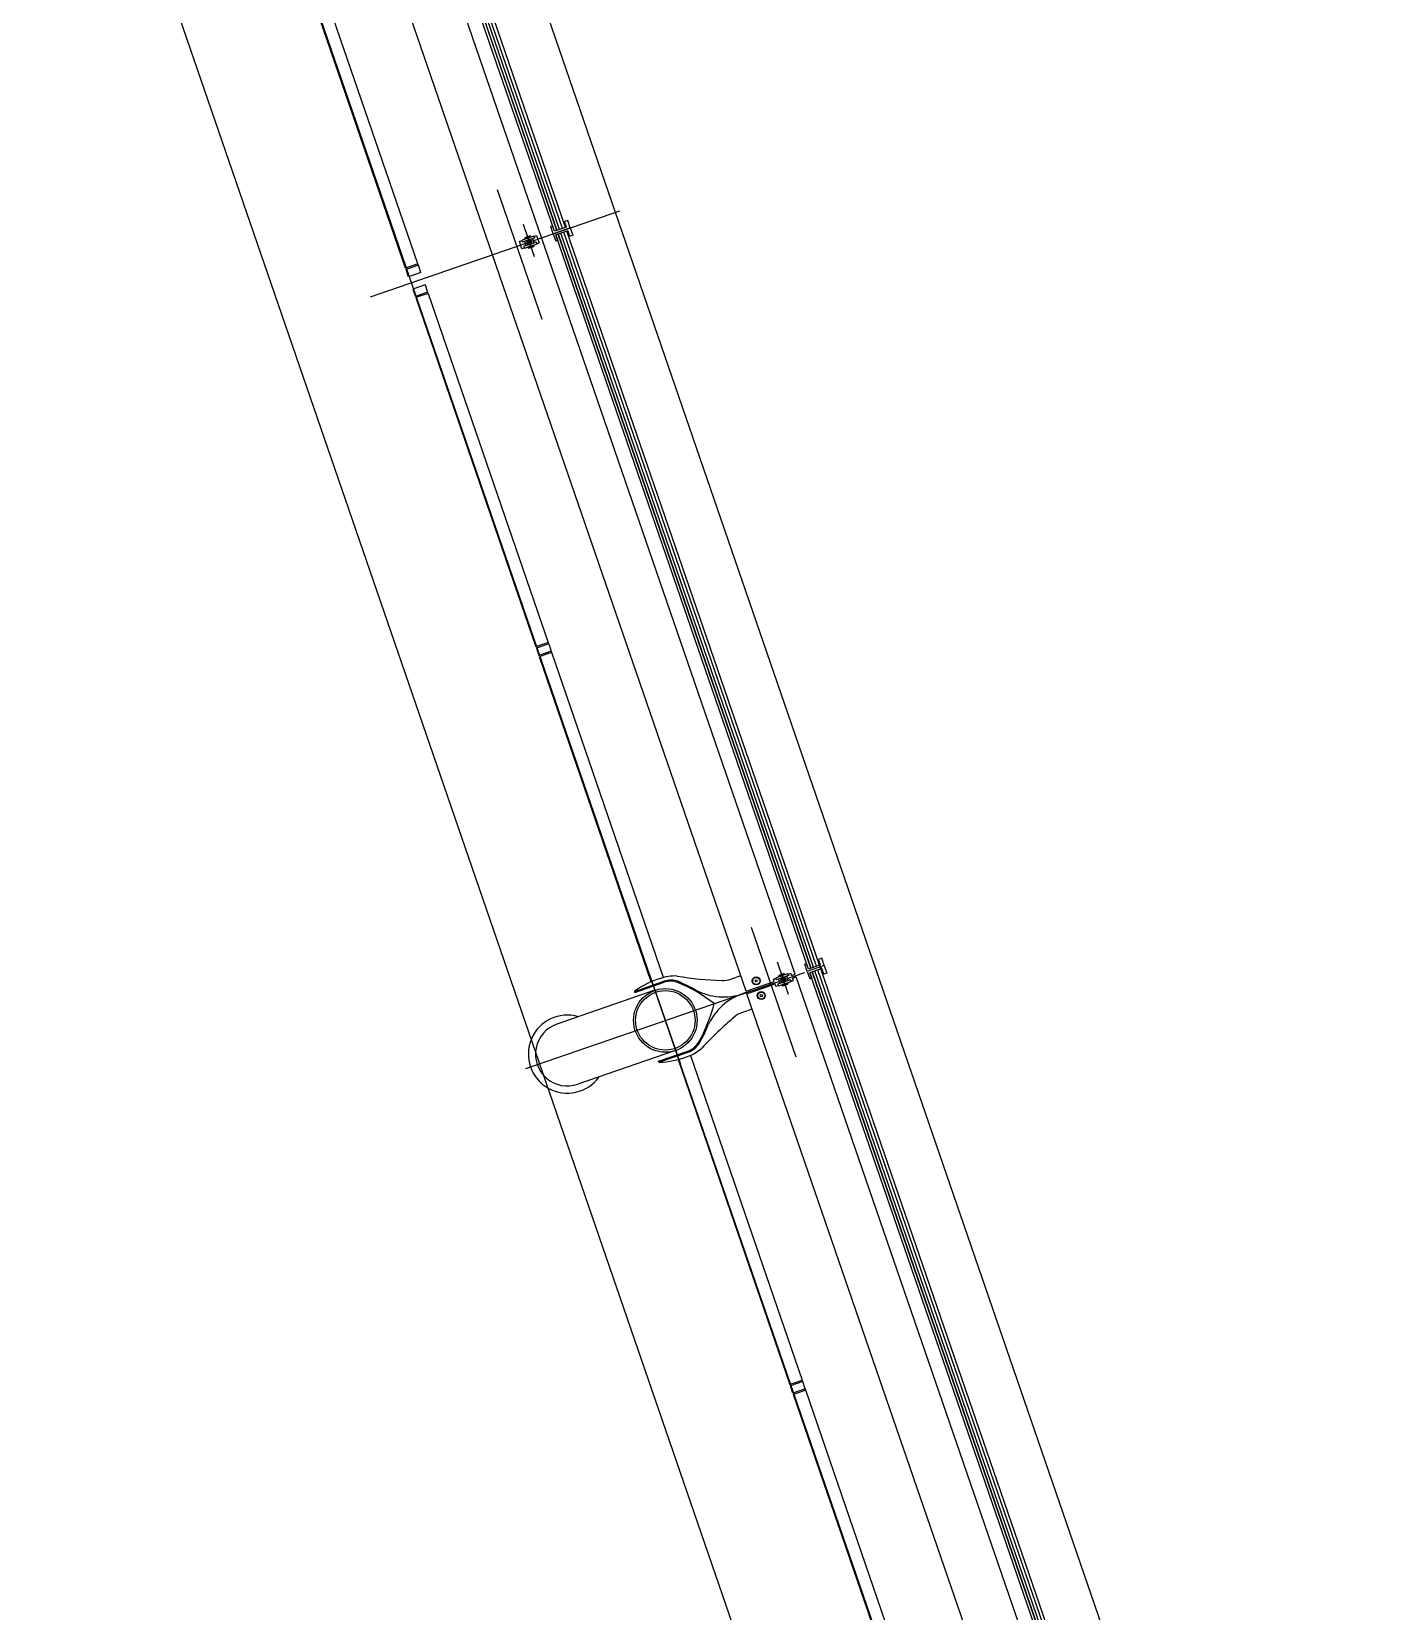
# Model space of a CAD drawing. Extents: x 809434 to 809707, y 818708 to 819364.
# Drawn here: x 809514.3 to 809519.48, y 819250.82 to 819256.89 of the extents above; entities that cross this region are included whole.
import ezdxf

# ---------------------------------------------------------------- set-up
doc = ezdxf.new("R2010")
doc.units = 0
for name, color, linetype in [('MAJ630__', 7, 'Continuous'), ('MAJ640__', 7, 'Continuous'), ('MAJ640__1', 7, 'Continuous'), ('MMH294_S', 7, 'Continuous')]:
    doc.layers.add(name, color=color, linetype=linetype)

msp = doc.modelspace()

# ---------------------------------------------------------------- linework, layer by layer
at = {"layer": 'MAJ630__'}
for p, q in [((809519.4779, 819247.6888), (809515.5711, 819259.035)), ((809516.3137, 819256.1258), (809515.3418, 819258.9481)), ((809516.3562, 819256.1404), (809515.3844, 819258.9628)), ((809517.05, 819253.2038), (809515.0983, 819258.8722)), ((809516.3063, 819256.147), (809516.299, 819256.1445)), ((809516.3137, 819256.1258), (809516.3063, 819256.147)), ((809516.3645, 819256.1671), (809516.3522, 819256.1629)), ((809516.3596, 819256.1416), (809516.3522, 819256.1629)), ((809516.3743, 819256.1387), (809516.3645, 819256.1671)), ((809516.3088, 819256.1162), (809516.299, 819256.1445)), ((809516.3743, 819256.1387), (809516.3088, 819256.1162)), ((809516.3743, 819256.1387), (809516.3088, 819256.1162)), ((809516.3088, 819256.1162), (809516.3186, 819256.0878)), ((809516.3596, 819256.1416), (809516.3137, 819256.1258)), ((809516.3644, 819256.1274), (809516.3186, 819256.1116)), ((809517.2904, 819253.2892), (809516.3186, 819256.1116)), ((809516.3186, 819256.1116), (809516.3259, 819256.0903)), ((809516.3259, 819256.0903), (809516.3186, 819256.0878)), ((809517.3329, 819253.3039), (809516.3611, 819256.1262)), ((809516.3644, 819256.1274), (809516.3718, 819256.1061)), ((809516.3841, 819256.1104), (809516.3718, 819256.1061)), ((809516.3743, 819256.1387), (809516.3841, 819256.1104)), ((809517.283, 819253.3105), (809517.2757, 819253.308)), ((809517.2855, 819253.2796), (809517.2757, 819253.308)), ((809517.2904, 819253.2892), (809517.283, 819253.3105)), ((809517.351, 819253.3022), (809517.2855, 819253.2796)), ((809517.351, 819253.3022), (809517.2855, 819253.2796)), ((809517.3363, 819253.305), (809517.2904, 819253.2892)), ((809517.3411, 819253.2908), (809517.2953, 819253.275)), ((809517.3412, 819253.3305), (809517.3289, 819253.3263)), ((809517.3363, 819253.305), (809517.3289, 819253.3263)), ((809517.3411, 819253.2908), (809517.3485, 819253.2696)), ((809517.351, 819253.3022), (809517.3412, 819253.3305)), ((809517.351, 819253.3022), (809517.3608, 819253.2738)), ((809517.2855, 819253.2796), (809517.2953, 819253.2512)), ((809518.2671, 819250.4527), (809517.2953, 819253.275)), ((809517.2953, 819253.275), (809517.3026, 819253.2538)), ((809517.3026, 819253.2538), (809517.2953, 819253.2512)), ((809518.3096, 819250.4673), (809517.3379, 819253.2894)), ((809517.3608, 819253.2738), (809517.3485, 819253.2696)), ((809516.6999, 819253.2073), (809516.3232, 819253.0775)), ((809519.0051, 819247.526), (809517.0533, 819253.1944)), ((809516.7795, 819252.9761), (809516.4028, 819252.8464))]:
    msp.add_line(p, q, dxfattribs=at)
for points in [[(809516.6216, 819253.2034), (809516.623, 819253.1994), (809516.7358, 819253.2383)], [(809517.0297, 819253.2629), (809516.9929, 819253.2502)], [(809517.0737, 819253.1353), (809517.0368, 819253.1226)], [(809516.7154, 819252.9309), (809516.7141, 819252.9349), (809516.8269, 819252.9738)]]:
    msp.add_lwpolyline(points, dxfattribs=at)
for radius in [0.1223, 0.1143]:
    msp.add_circle((809516.7397, 819253.0917), radius, dxfattribs=at)
for centre, radius, start, end in [((809516.8217, 819252.9294), 0.3393, 107.29394, 126.13928), ((809516.7762, 819253.0901), 0.1724, 87.60393, 108.72489), ((809516.7602, 819253.1674), 0.075, 68.03764, 109), ((809516.7826, 819253.2423), 0.02, 80.57421, 87.60393), ((809517.0053, 819254.5842), 1.3402, 260.57421, 267.92155), ((809516.5778, 819252.7149), 0.5628, 51.63214, 68.03764), ((809516.9603, 819253.3448), 0.1, 267.92155, 289), ((809516.363, 819252.962), 0.15, 73.58736, 324.41264), ((809516.3801, 819253.2889), 0.5628, 329.96236, 346.36786), ((809517.0694, 819253.0281), 0.1, 109, 130.07845), ((809516.363, 819252.962), 0.1223, 108.99761, 289.00235), ((809517.8679, 819252.0791), 1.3402, 130.07845, 137.42579), ((809516.8024, 819253.0447), 0.075, 289, 329.96236), ((809516.7044, 819253.27), 0.3393, 271.86071, 290.70605), ((809516.7675, 819253.1154), 0.1724, 289.2751, 310.39607), ((809516.8662, 819252.9993), 0.02, 310.39607, 317.42579)]:
    msp.add_arc(centre, radius, start, end, dxfattribs=at)
at = {"layer": 'MAJ640__'}
for p, q in [((809516.3231, 819256.129), (809515.3513, 819258.9514)), ((809516.3238, 819256.1293), (809515.352, 819258.9517)), ((809516.3333, 819256.1325), (809515.3615, 819258.9549)), ((809516.3446, 819256.1364), (809515.3728, 819258.9588)), ((809517.2392, 819253.2689), (809515.2874, 819258.9373)), ((809516.1788, 819256.0873), (809516.1892, 819256.0909)), ((809516.1886, 819256.0589), (809516.1788, 819256.0873)), ((809516.2335, 819256.1074), (809516.1895, 819256.0923)), ((809516.1909, 819256.0848), (809516.1985, 819256.0874)), ((809516.1986, 819256.0875), (809516.2294, 819256.0981)), ((809516.1993, 819256.0999), (809516.2211, 819256.1074)), ((809516.1999, 819256.1012), (809516.1993, 819256.0999)), ((809516.1993, 819256.0999), (809516.2003, 819256.097)), ((809516.2198, 819256.108), (809516.1999, 819256.1012)), ((809516.2003, 819256.097), (809516.222, 819256.1045)), ((809516.2027, 819256.0979), (809516.2023, 819256.0972)), ((809516.2025, 819256.0968), (809516.2023, 819256.0972)), ((809516.2197, 819256.1037), (809516.2203, 819256.1034)), ((809516.2198, 819256.108), (809516.2211, 819256.1074)), ((809516.2205, 819256.1029), (809516.2203, 819256.1034)), ((809516.2211, 819256.1074), (809516.222, 819256.1045)), ((809516.237, 819256.1007), (809516.2294, 819256.0981)), ((809516.2346, 819256.1065), (809516.245, 819256.1101)), ((809516.245, 819256.1101), (809516.2547, 819256.0817)), ((809517.2998, 819253.2925), (809516.328, 819256.1148)), ((809517.3005, 819253.2927), (809516.3287, 819256.1151)), ((809517.31, 819253.296), (809516.3382, 819256.1183)), ((809517.3213, 819253.2999), (809516.3495, 819256.1223)), ((809516.199, 819256.0625), (809516.1886, 819256.0589)), ((809516.2042, 819256.0709), (809516.1966, 819256.0683)), ((809516.2043, 819256.0709), (809516.2351, 819256.0815)), ((809516.2333, 819256.0719), (809516.2115, 819256.0644)), ((809516.2115, 819256.0644), (809516.2125, 819256.0616)), ((809516.2342, 819256.0691), (809516.2125, 819256.0616)), ((809516.2138, 819256.061), (809516.2125, 819256.0616)), ((809516.2134, 819256.0651), (809516.2131, 819256.066)), ((809516.2138, 819256.061), (809516.2336, 819256.0678)), ((809516.2314, 819256.0713), (809516.2311, 819256.0722)), ((809516.2333, 819256.0719), (809516.2342, 819256.0691)), ((809516.2336, 819256.0678), (809516.2342, 819256.0691)), ((809516.2443, 819256.0781), (809516.2547, 819256.0817)), ((809517.05, 819253.2038), (809517.1588, 819253.2413)), ((809517.0533, 819253.1944), (809517.162, 819253.2318)), ((809517.1555, 819253.2507), (809517.1659, 819253.2543)), ((809517.1588, 819253.2413), (809517.1555, 819253.2507)), ((809517.1653, 819253.2224), (809517.162, 819253.2318)), ((809517.2102, 819253.2709), (809517.1662, 819253.2557)), ((809517.1676, 819253.2483), (809517.1752, 819253.2509)), ((809517.1809, 819253.2343), (809517.1733, 819253.2317)), ((809517.1753, 819253.2509), (809517.2061, 819253.2615)), ((809517.176, 819253.2633), (809517.1978, 819253.2708)), ((809517.1766, 819253.2646), (809517.176, 819253.2633)), ((809517.176, 819253.2633), (809517.177, 819253.2605)), ((809517.1965, 819253.2714), (809517.1766, 819253.2646)), ((809517.177, 819253.2605), (809517.1987, 819253.268)), ((809517.1794, 819253.2613), (809517.1791, 819253.2607)), ((809517.1792, 819253.2602), (809517.1791, 819253.2607)), ((809517.181, 819253.2344), (809517.2118, 819253.245)), ((809517.21, 819253.2354), (809517.1882, 819253.2279)), ((809517.211, 819253.2325), (809517.1892, 819253.225)), ((809517.1905, 819253.2244), (809517.2103, 819253.2313)), ((809517.1964, 819253.2672), (809517.197, 819253.2669)), ((809517.1965, 819253.2714), (809517.1978, 819253.2708)), ((809517.1972, 819253.2664), (809517.197, 819253.2669)), ((809517.1978, 819253.2708), (809517.1987, 819253.268)), ((809517.2137, 819253.2641), (809517.2061, 819253.2615)), ((809517.2081, 819253.2347), (809517.2078, 819253.2357)), ((809517.21, 819253.2354), (809517.211, 819253.2325)), ((809517.2103, 819253.2313), (809517.211, 819253.2325)), ((809517.2113, 819253.2699), (809517.2217, 819253.2735)), ((809517.221, 819253.2416), (809517.2314, 819253.2451)), ((809517.2217, 819253.2735), (809517.2249, 819253.264)), ((809517.2249, 819253.264), (809517.2392, 819253.2689)), ((809517.2282, 819253.2546), (809517.2424, 819253.2595)), ((809517.2282, 819253.2546), (809517.2314, 819253.2451)), ((809519.1942, 819247.5911), (809517.2424, 819253.2595)), ((809518.2765, 819250.4559), (809517.3047, 819253.2783)), ((809518.2772, 819250.4562), (809517.3054, 819253.2785)), ((809518.2867, 819250.4594), (809517.3149, 819253.2818)), ((809518.298, 819250.4633), (809517.3262, 819253.2857)), ((809517.1757, 819253.2259), (809517.1653, 819253.2224)), ((809517.1882, 819253.2279), (809517.1892, 819253.225)), ((809517.1905, 819253.2244), (809517.1892, 819253.225)), ((809517.1901, 819253.2285), (809517.1898, 819253.2295))]:
    msp.add_line(p, q, dxfattribs=at)
for points in [[(809516.2001, 819256.0615), (809516.2441, 819256.0767)], [(809516.6216, 819253.2034), (809516.7344, 819253.2423)], [(809517.1768, 819253.225), (809517.2208, 819253.2401)], [(809516.7154, 819252.9309), (809516.8282, 819252.9698)]]:
    msp.add_lwpolyline(points, dxfattribs=at)
for centre, radius in [((809516.2168, 819256.0845), 0.006), ((809517.0892, 819253.2437), 0.0155), ((809517.0892, 819253.2437), 0.0135), ((809517.0892, 819253.2437), 0.0042), ((809517.1935, 819253.2479), 0.006), ((809517.1087, 819253.187), 0.0155), ((809517.1087, 819253.187), 0.0135), ((809517.1087, 819253.187), 0.0042)]:
    msp.add_circle(centre, radius, dxfattribs=at)
for centre, radius, start, end in [((809516.2168, 819256.0845), 0.0095, 146.69488, 251.30512), ((809516.2168, 819256.0845), 0.0109, 101.1265, 116.87349), ((809516.2168, 819256.0845), 0.0095, 325.18264, 72.81736), ((809516.2168, 819256.0845), 0.0109, 281.1265, 296.87349), ((809516.7602, 819253.1674), 0.0792, 68.03764, 109), ((809516.5778, 819252.7149), 0.567, 59.89592, 68.03764), ((809517.1935, 819253.2479), 0.0095, 146.69488, 251.30512), ((809517.1935, 819253.2479), 0.0109, 101.1265, 116.87349), ((809517.1935, 819253.2479), 0.0109, 281.1265, 296.87349), ((809517.1935, 819253.2479), 0.0095, 325.18264, 72.81736), ((809516.8722, 819253.2228), 0.02, 239.89592, 251.32459), ((809516.9641, 819253.4125), 0.2307, 244.76877, 292.32268), ((809517.1141, 819252.977), 0.2307, 105.67731, 153.23123), ((809517.1141, 819252.977), 0.2307, 105.67731, 112.32268), ((809516.9641, 819253.4125), 0.2307, 285.67731, 292.32268), ((809516.3801, 819253.2889), 0.567, 329.96236, 338.10407), ((809516.9248, 819253.0699), 0.02, 146.67541, 158.10407), ((809516.8024, 819253.0447), 0.0792, 289, 329.96236)]:
    msp.add_arc(centre, radius, start, end, dxfattribs=at)
for points, degree in [([(809516.1892, 819256.0915), (809516.1892, 819256.0916), (809516.1892, 819256.0917), (809516.1892, 819256.0918), (809516.1892, 819256.0918), (809516.1893, 819256.0919), (809516.1893, 819256.0919), (809516.1893, 819256.092), (809516.1893, 819256.092), (809516.1893, 819256.0921), (809516.1893, 819256.0921), (809516.1894, 819256.0922), (809516.1894, 819256.0922), (809516.1894, 819256.0923), (809516.1895, 819256.0923), (809516.1895, 819256.0923)], 3), ([(809516.19, 819256.0854), (809516.1899, 819256.0857), (809516.1899, 819256.086), (809516.1897, 819256.0869), (809516.1896, 819256.0875), (809516.1894, 819256.0886), (809516.1893, 819256.0891), (809516.1892, 819256.0903), (809516.1892, 819256.0909), (809516.1892, 819256.0915)], 3), ([(809516.19, 819256.0854), (809516.1901, 819256.0854), (809516.1901, 819256.0853), (809516.1901, 819256.0853), (809516.1901, 819256.0853), (809516.1901, 819256.0852), (809516.1901, 819256.0852), (809516.1901, 819256.0852)], 3), ([(809516.1909, 819256.0848), (809516.1909, 819256.0848), (809516.1909, 819256.0848), (809516.1908, 819256.0848), (809516.1908, 819256.0848), (809516.1907, 819256.0848), (809516.1907, 819256.0848), (809516.1906, 819256.0848), (809516.1905, 819256.0848), (809516.1903, 819256.0849), (809516.1903, 819256.0849), (809516.1902, 819256.085), (809516.1901, 819256.0851), (809516.1901, 819256.0852)], 3), ([(809516.1985, 819256.0874), (809516.1985, 819256.0874), (809516.1986, 819256.0875), (809516.1986, 819256.0875)], 2), ([(809516.1985, 819256.0874), (809516.1985, 819256.0874), (809516.1985, 819256.0874), (809516.1985, 819256.0873), (809516.1986, 819256.087), (809516.1987, 819256.0865), (809516.1988, 819256.0861), (809516.199, 819256.0848), (809516.1991, 819256.0838), (809516.1995, 819256.0816), (809516.1998, 819256.0804), (809516.2006, 819256.078), (809516.2011, 819256.0769), (809516.202, 819256.0748), (809516.2026, 819256.0739), (809516.2033, 819256.0726), (809516.2036, 819256.0721), (809516.2039, 819256.0715), (809516.204, 819256.0713), (809516.2041, 819256.071), (809516.2042, 819256.0709), (809516.2042, 819256.0709)], 3), ([(809516.2097, 819256.091), (809516.2097, 819256.091), (809516.2097, 819256.091), (809516.2096, 819256.0909), (809516.2096, 819256.0908), (809516.2094, 819256.0906), (809516.2093, 819256.0904), (809516.2091, 819256.09), (809516.209, 819256.0899), (809516.2088, 819256.0897)], 3), ([(809516.2118, 819256.0943), (809516.2107, 819256.0925), (809516.2097, 819256.091)], 2), ([(809516.2183, 819256.094), (809516.2166, 819256.0946), (809516.2147, 819256.0952)], 2), ([(809516.2198, 819256.0935), (809516.2196, 819256.0935), (809516.2194, 819256.0936), (809516.219, 819256.0938), (809516.2188, 819256.0938), (809516.2186, 819256.0939), (809516.2185, 819256.0939), (809516.2184, 819256.094), (809516.2184, 819256.094), (809516.2183, 819256.094)], 3), ([(809516.2351, 819256.0815), (809516.2351, 819256.0816), (809516.2351, 819256.0816), (809516.235, 819256.0817), (809516.235, 819256.0819), (809516.2348, 819256.0825), (809516.2348, 819256.0829), (809516.2346, 819256.0841), (809516.2345, 819256.0851), (809516.234, 819256.0874), (809516.2337, 819256.0886), (809516.233, 819256.0909), (809516.2325, 819256.092), (809516.2315, 819256.0941), (809516.231, 819256.095), (809516.2302, 819256.0964), (809516.23, 819256.0968), (809516.2296, 819256.0975), (809516.2295, 819256.0977), (809516.2294, 819256.098), (809516.2294, 819256.098), (809516.2294, 819256.0981)], 3), ([(809516.2335, 819256.1074), (809516.2335, 819256.1074), (809516.2335, 819256.1074), (809516.2336, 819256.1074), (809516.2337, 819256.1074), (809516.2337, 819256.1074), (809516.2338, 819256.1074), (809516.2338, 819256.1073), (809516.2339, 819256.1073), (809516.2339, 819256.1073), (809516.2339, 819256.1072), (809516.234, 819256.1072), (809516.234, 819256.1072), (809516.2341, 819256.1071), (809516.2341, 819256.1071), (809516.2342, 819256.107)], 3), ([(809516.2342, 819256.107), (809516.2345, 819256.1065), (809516.2349, 819256.106), (809516.2356, 819256.1051), (809516.2359, 819256.1046), (809516.2364, 819256.1036), (809516.2367, 819256.1031), (809516.237, 819256.1023), (809516.2372, 819256.102), (809516.2373, 819256.1017)], 3), ([(809516.2374, 819256.1015), (809516.2374, 819256.1014), (809516.2374, 819256.1014), (809516.2374, 819256.1013), (809516.2374, 819256.1012), (809516.2374, 819256.1011), (809516.2373, 819256.101), (809516.2373, 819256.1009), (809516.2372, 819256.1008), (809516.2371, 819256.1007), (809516.2371, 819256.1007), (809516.237, 819256.1007), (809516.237, 819256.1007), (809516.237, 819256.1007)], 3), ([(809516.2374, 819256.1015), (809516.2374, 819256.1015), (809516.2374, 819256.1015), (809516.2373, 819256.1015), (809516.2373, 819256.1016), (809516.2373, 819256.1016), (809516.2373, 819256.1016), (809516.2373, 819256.1017)], 3), ([(809516.1962, 819256.0675), (809516.1962, 819256.0675), (809516.1962, 819256.0676), (809516.1962, 819256.0677), (809516.1962, 819256.0678), (809516.1962, 819256.0679), (809516.1962, 819256.068), (809516.1963, 819256.0681), (809516.1963, 819256.0681), (809516.1965, 819256.0682), (809516.1965, 819256.0682), (809516.1966, 819256.0683), (809516.1966, 819256.0683), (809516.1966, 819256.0683)], 3), ([(809516.1962, 819256.0675), (809516.1962, 819256.0675), (809516.1962, 819256.0675), (809516.1962, 819256.0674), (809516.1962, 819256.0674), (809516.1962, 819256.0674), (809516.1963, 819256.0673), (809516.1963, 819256.0673)], 3), ([(809516.1994, 819256.0619), (809516.199, 819256.0624), (809516.1987, 819256.0629), (809516.198, 819256.0639), (809516.1977, 819256.0644), (809516.1972, 819256.0654), (809516.1969, 819256.0659), (809516.1965, 819256.0667), (809516.1964, 819256.067), (809516.1963, 819256.0673)], 3), ([(809516.2001, 819256.0615), (809516.2001, 819256.0615), (809516.2, 819256.0615), (809516.1999, 819256.0615), (809516.1999, 819256.0616), (809516.1998, 819256.0616), (809516.1998, 819256.0616), (809516.1997, 819256.0616), (809516.1997, 819256.0617), (809516.1996, 819256.0617), (809516.1996, 819256.0617), (809516.1996, 819256.0618), (809516.1995, 819256.0618), (809516.1995, 819256.0619), (809516.1994, 819256.0619), (809516.1994, 819256.0619)], 3), ([(809516.2043, 819256.0709), (809516.2043, 819256.0709), (809516.2042, 819256.0709), (809516.2042, 819256.0709)], 2), ([(809516.2043, 819256.0709), (809516.2043, 819256.0709), (809516.2042, 819256.0709), (809516.2042, 819256.0709)], 2), ([(809516.2137, 819256.0755), (809516.2139, 819256.0754), (809516.2141, 819256.0754), (809516.2145, 819256.0752), (809516.2147, 819256.0751), (809516.215, 819256.0751), (809516.2151, 819256.075), (809516.2152, 819256.075), (809516.2152, 819256.075), (809516.2152, 819256.075)], 3), ([(809516.2152, 819256.075), (809516.2169, 819256.0744), (809516.2189, 819256.0737)], 2), ([(809516.2217, 819256.0747), (809516.2229, 819256.0764), (809516.2239, 819256.078)], 2), ([(809516.2239, 819256.078), (809516.2239, 819256.078), (809516.2239, 819256.078), (809516.2239, 819256.0781), (809516.224, 819256.0782), (809516.2241, 819256.0784), (809516.2243, 819256.0786), (809516.2245, 819256.0789), (809516.2246, 819256.0791), (809516.2247, 819256.0793)], 3), ([(809516.2427, 819256.0842), (809516.242, 819256.0839), (809516.2414, 819256.0837), (809516.2398, 819256.0832), (809516.2389, 819256.0828), (809516.2373, 819256.0823), (809516.2367, 819256.0821), (809516.2358, 819256.0818), (809516.2354, 819256.0817), (809516.2351, 819256.0815)], 3), ([(809516.2427, 819256.0842), (809516.2418, 819256.0839), (809516.2409, 819256.0835), (809516.2401, 819256.0832), (809516.2388, 819256.0828), (809516.2375, 819256.0824), (809516.2362, 819256.0819), (809516.2359, 819256.0818), (809516.2355, 819256.0817), (809516.2351, 819256.0815)], 3), ([(809516.2427, 819256.0842), (809516.2427, 819256.0842), (809516.2427, 819256.0842), (809516.2427, 819256.0842), (809516.2428, 819256.0842), (809516.2429, 819256.0842), (809516.2429, 819256.0842), (809516.243, 819256.0842), (809516.2431, 819256.0842), (809516.2432, 819256.0841), (809516.2433, 819256.084), (809516.2434, 819256.0839), (809516.2434, 819256.0839), (809516.2435, 819256.0838)], 3), ([(809516.2435, 819256.0836), (809516.2435, 819256.0836), (809516.2435, 819256.0836), (809516.2435, 819256.0837), (809516.2435, 819256.0837), (809516.2435, 819256.0837), (809516.2435, 819256.0838), (809516.2435, 819256.0838)], 3), ([(809516.2435, 819256.0836), (809516.2436, 819256.0833), (809516.2437, 819256.0829), (809516.2439, 819256.0821), (809516.244, 819256.0815), (809516.2442, 819256.0804), (809516.2442, 819256.0798), (809516.2443, 819256.0786), (809516.2443, 819256.078), (809516.2443, 819256.0774)], 3), ([(809516.2443, 819256.0774), (809516.2443, 819256.0774), (809516.2443, 819256.0773), (809516.2443, 819256.0772), (809516.2443, 819256.0772), (809516.2443, 819256.0771), (809516.2443, 819256.077), (809516.2443, 819256.077), (809516.2443, 819256.0769), (809516.2442, 819256.0769), (809516.2442, 819256.0769), (809516.2442, 819256.0768), (809516.2442, 819256.0768), (809516.2441, 819256.0767), (809516.2441, 819256.0767), (809516.2441, 819256.0767)], 3), ([(809517.1659, 819253.255), (809517.1659, 819253.255), (809517.1659, 819253.2551), (809517.1659, 819253.2552), (809517.1659, 819253.2553), (809517.166, 819253.2553), (809517.166, 819253.2554), (809517.166, 819253.2554), (809517.166, 819253.2555), (809517.166, 819253.2555), (809517.166, 819253.2556), (809517.1661, 819253.2556), (809517.1661, 819253.2556), (809517.1662, 819253.2557), (809517.1662, 819253.2557), (809517.1662, 819253.2557)], 3), ([(809517.1667, 819253.2488), (809517.1667, 819253.2492), (809517.1666, 819253.2495), (809517.1664, 819253.2504), (809517.1663, 819253.2509), (809517.1661, 819253.252), (809517.166, 819253.2526), (809517.1659, 819253.2538), (809517.1659, 819253.2544), (809517.1659, 819253.255)], 3), ([(809517.1667, 819253.2488), (809517.1668, 819253.2488), (809517.1668, 819253.2488), (809517.1668, 819253.2487), (809517.1668, 819253.2487), (809517.1668, 819253.2487), (809517.1668, 819253.2486), (809517.1668, 819253.2486)], 3), ([(809517.1676, 819253.2483), (809517.1676, 819253.2483), (809517.1676, 819253.2483), (809517.1675, 819253.2482), (809517.1675, 819253.2482), (809517.1674, 819253.2482), (809517.1674, 819253.2482), (809517.1673, 819253.2482), (809517.1672, 819253.2483), (809517.167, 819253.2483), (809517.167, 819253.2484), (809517.1669, 819253.2485), (809517.1668, 819253.2486), (809517.1668, 819253.2486)], 3), ([(809517.1729, 819253.231), (809517.1729, 819253.231), (809517.1729, 819253.231), (809517.1729, 819253.2311), (809517.1729, 819253.2312), (809517.1729, 819253.2313), (809517.1729, 819253.2314), (809517.173, 819253.2315), (809517.1731, 819253.2316), (809517.1732, 819253.2317), (809517.1732, 819253.2317), (809517.1733, 819253.2317), (809517.1733, 819253.2317), (809517.1733, 819253.2317)], 3), ([(809517.1729, 819253.231), (809517.1729, 819253.2309), (809517.1729, 819253.2309), (809517.1729, 819253.2309), (809517.1729, 819253.2309), (809517.173, 819253.2308), (809517.173, 819253.2308), (809517.173, 819253.2308)], 3), ([(809517.1761, 819253.2254), (809517.1757, 819253.2259), (809517.1754, 819253.2264), (809517.1747, 819253.2273), (809517.1744, 819253.2278), (809517.1739, 819253.2288), (809517.1736, 819253.2293), (809517.1732, 819253.2301), (809517.1731, 819253.2304), (809517.173, 819253.2308)], 3), ([(809517.1752, 819253.2509), (809517.1752, 819253.2509), (809517.1752, 819253.2508), (809517.1752, 819253.2507), (809517.1753, 819253.2505), (809517.1754, 819253.2499), (809517.1755, 819253.2495), (809517.1757, 819253.2483), (809517.1758, 819253.2473), (809517.1762, 819253.245), (809517.1765, 819253.2438), (809517.1773, 819253.2415), (809517.1778, 819253.2404), (809517.1788, 819253.2383), (809517.1793, 819253.2374), (809517.18, 819253.2361), (809517.1803, 819253.2356), (809517.1806, 819253.2349), (809517.1807, 819253.2347), (809517.1808, 819253.2345), (809517.1809, 819253.2344), (809517.1809, 819253.2343)], 3), ([(809517.1752, 819253.2509), (809517.1752, 819253.2509), (809517.1753, 819253.2509), (809517.1753, 819253.2509)], 2), ([(809517.181, 819253.2344), (809517.181, 819253.2344), (809517.1809, 819253.2343), (809517.1809, 819253.2343)], 2), ([(809517.181, 819253.2344), (809517.181, 819253.2344), (809517.1809, 819253.2343), (809517.1809, 819253.2343)], 2), ([(809517.1864, 819253.2544), (809517.1864, 819253.2544), (809517.1864, 819253.2544), (809517.1863, 819253.2543), (809517.1863, 819253.2543), (809517.1861, 819253.254), (809517.186, 819253.2539), (809517.1858, 819253.2535), (809517.1857, 819253.2533), (809517.1855, 819253.2531)], 3), ([(809517.1885, 819253.2577), (809517.1874, 819253.256), (809517.1864, 819253.2544)], 2), ([(809517.1904, 819253.2389), (809517.1906, 819253.2389), (809517.1908, 819253.2388), (809517.1912, 819253.2387), (809517.1914, 819253.2386), (809517.1917, 819253.2385), (809517.1918, 819253.2385), (809517.1919, 819253.2384), (809517.1919, 819253.2384), (809517.1919, 819253.2384)], 3), ([(809517.1951, 819253.2574), (809517.1933, 819253.258), (809517.1914, 819253.2587)], 2), ([(809517.1919, 819253.2384), (809517.1936, 819253.2378), (809517.1956, 819253.2372)], 2), ([(809517.1965, 819253.2569), (809517.1963, 819253.257), (809517.1961, 819253.2571), (809517.1957, 819253.2572), (809517.1955, 819253.2573), (809517.1953, 819253.2574), (809517.1952, 819253.2574), (809517.1951, 819253.2574), (809517.1951, 819253.2574), (809517.1951, 819253.2574)], 3), ([(809517.1984, 819253.2382), (809517.1996, 819253.2399), (809517.2006, 819253.2414)], 2), ([(809517.2006, 819253.2414), (809517.2006, 819253.2414), (809517.2006, 819253.2414), (809517.2006, 819253.2415), (809517.2007, 819253.2416), (809517.2008, 819253.2418), (809517.201, 819253.242), (809517.2012, 819253.2424), (809517.2013, 819253.2425), (809517.2014, 819253.2427)], 3), ([(809517.2118, 819253.245), (809517.2118, 819253.245), (809517.2118, 819253.245), (809517.2117, 819253.2452), (809517.2117, 819253.2454), (809517.2115, 819253.2459), (809517.2115, 819253.2463), (809517.2113, 819253.2476), (809517.2112, 819253.2486), (809517.2107, 819253.2509), (809517.2104, 819253.252), (809517.2097, 819253.2544), (809517.2092, 819253.2555), (809517.2082, 819253.2576), (809517.2077, 819253.2585), (809517.207, 819253.2598), (809517.2067, 819253.2603), (809517.2063, 819253.2609), (809517.2062, 819253.2612), (809517.2061, 819253.2614), (809517.2061, 819253.2615), (809517.2061, 819253.2615)], 3), ([(809517.2102, 819253.2709), (809517.2102, 819253.2709), (809517.2103, 819253.2709), (809517.2103, 819253.2709), (809517.2104, 819253.2709), (809517.2104, 819253.2708), (809517.2105, 819253.2708), (809517.2105, 819253.2708), (809517.2106, 819253.2707), (809517.2106, 819253.2707), (809517.2106, 819253.2707), (809517.2107, 819253.2706), (809517.2107, 819253.2706), (809517.2108, 819253.2705), (809517.2108, 819253.2705), (809517.2109, 819253.2705)], 3), ([(809517.2109, 819253.2705), (809517.2112, 819253.27), (809517.2116, 819253.2695), (809517.2123, 819253.2685), (809517.2126, 819253.268), (809517.2131, 819253.267), (809517.2134, 819253.2665), (809517.2137, 819253.2657), (809517.2139, 819253.2654), (809517.214, 819253.2651)], 3), ([(809517.2194, 819253.2476), (809517.2188, 819253.2474), (809517.2181, 819253.2472), (809517.2165, 819253.2466), (809517.2156, 819253.2463), (809517.214, 819253.2457), (809517.2134, 819253.2455), (809517.2125, 819253.2452), (809517.2121, 819253.2451), (809517.2118, 819253.245)], 3), ([(809517.2194, 819253.2476), (809517.2185, 819253.2473), (809517.2176, 819253.247), (809517.2168, 819253.2467), (809517.2155, 819253.2463), (809517.2142, 819253.2458), (809517.2129, 819253.2454), (809517.2126, 819253.2452), (809517.2122, 819253.2451), (809517.2118, 819253.245)], 3), ([(809517.2141, 819253.2649), (809517.2141, 819253.2649), (809517.2141, 819253.2648), (809517.2141, 819253.2647), (809517.2141, 819253.2647), (809517.2141, 819253.2645), (809517.214, 819253.2644), (809517.214, 819253.2643), (809517.2139, 819253.2643), (809517.2138, 819253.2642), (809517.2138, 819253.2642), (809517.2137, 819253.2641), (809517.2137, 819253.2641), (809517.2137, 819253.2641)], 3), ([(809517.2141, 819253.2649), (809517.2141, 819253.2649), (809517.2141, 819253.2649), (809517.214, 819253.265), (809517.214, 819253.265), (809517.214, 819253.265), (809517.214, 819253.2651), (809517.214, 819253.2651)], 3), ([(809517.2194, 819253.2476), (809517.2194, 819253.2476), (809517.2194, 819253.2476), (809517.2194, 819253.2476), (809517.2195, 819253.2476), (809517.2196, 819253.2476), (809517.2196, 819253.2476), (809517.2197, 819253.2476), (809517.2198, 819253.2476), (809517.2199, 819253.2475), (809517.22, 819253.2475), (809517.2201, 819253.2474), (809517.2201, 819253.2473), (809517.2202, 819253.2472)], 3), ([(809517.2202, 819253.247), (809517.2202, 819253.247), (809517.2202, 819253.2471), (809517.2202, 819253.2471), (809517.2202, 819253.2472), (809517.2202, 819253.2472), (809517.2202, 819253.2472), (809517.2202, 819253.2472)], 3), ([(809517.2202, 819253.247), (809517.2203, 819253.2467), (809517.2204, 819253.2464), (809517.2206, 819253.2455), (809517.2207, 819253.245), (809517.2209, 819253.2438), (809517.2209, 819253.2433), (809517.221, 819253.2421), (809517.2211, 819253.2415), (809517.2211, 819253.2409)], 3), ([(809517.2211, 819253.2409), (809517.2211, 819253.2408), (809517.221, 819253.2407), (809517.221, 819253.2406), (809517.221, 819253.2406), (809517.221, 819253.2405), (809517.221, 819253.2405), (809517.221, 819253.2404), (809517.221, 819253.2404), (809517.2209, 819253.2403), (809517.2209, 819253.2403), (809517.2209, 819253.2402), (809517.2209, 819253.2402), (809517.2208, 819253.2402), (809517.2208, 819253.2401), (809517.2208, 819253.2401)], 3), ([(809517.1768, 819253.225), (809517.1768, 819253.225), (809517.1767, 819253.225), (809517.1766, 819253.225), (809517.1766, 819253.225), (809517.1765, 819253.225), (809517.1765, 819253.2251), (809517.1764, 819253.2251), (809517.1764, 819253.2251), (809517.1764, 819253.2251), (809517.1763, 819253.2252), (809517.1763, 819253.2252), (809517.1762, 819253.2252), (809517.1762, 819253.2253), (809517.1761, 819253.2254), (809517.1761, 819253.2254)], 3)]:
    msp.add_open_spline(points, degree=degree, dxfattribs=at)
at = {"layer": 'MAJ640__1'}
for p, q in [((809514.7863, 819258.7648), (809516.7397, 819253.0917)), ((809514.3029, 819258.5983), (809518.4094, 819246.6721)), ((809516.2664, 819255.7869), (809516.0947, 819256.2855)), ((809515.606, 819255.8742), (809516.5642, 819256.2041)), ((809516.1931, 819256.1531), (809516.2359, 819256.0289)), ((809517.2431, 819252.9503), (809517.0714, 819253.4489)), ((809517.1698, 819253.3166), (809517.2126, 819253.1923)), ((809517.3329, 819253.3039), (809517.3378, 819253.2897)), ((809516.2037, 819252.9071), (809517.2757, 819253.2762)), ((809516.6801, 819253.2646), (809516.7975, 819252.9237)), ((809516.7397, 819253.0917), (809518.6931, 819247.4186))]:
    msp.add_line(p, q, dxfattribs=at)
msp.add_circle((809517.3354, 819253.2968), 0.003, dxfattribs=at)
at = {"layer": 'MMH294_S'}
for p, q in [((809515.7411, 819255.9841), (809515.2865, 819257.3042)), ((809515.7883, 819256.0004), (809515.3339, 819257.3201)), ((809515.7883, 819256.0004), (809515.7411, 819255.9841)), ((809515.79, 819255.9957), (809515.7427, 819255.9794)), ((809515.7524, 819255.951), (809515.7427, 819255.9794)), ((809515.7446, 819255.9801), (809515.7429, 819255.9848)), ((809515.7997, 819255.9673), (809515.7524, 819255.951)), ((809515.7881, 819255.995), (809515.7864, 819255.9998)), ((809515.7997, 819255.9673), (809515.79, 819255.9957)), ((809515.816, 819255.92), (809515.7687, 819255.9038)), ((809515.7687, 819255.9038), (809515.7785, 819255.8754)), ((809515.816, 819255.92), (809515.8258, 819255.8917)), ((809515.8258, 819255.8917), (809515.7785, 819255.8754)), ((809515.8274, 819255.8869), (809515.7801, 819255.8707)), ((809515.7801, 819255.8707), (809516.2424, 819254.528)), ((809515.7804, 819255.8761), (809515.782, 819255.8713)), ((809515.8239, 819255.891), (809515.8255, 819255.8863)), ((809515.8274, 819255.8869), (809516.2897, 819254.5443)), ((809516.2897, 819254.5443), (809516.2424, 819254.528)), ((809516.2913, 819254.5396), (809516.2441, 819254.5233)), ((809516.2441, 819254.5233), (809516.2538, 819254.4949)), ((809516.2443, 819254.5287), (809516.2459, 819254.524)), ((809516.3011, 819254.5112), (809516.2538, 819254.4949)), ((809516.3027, 819254.5065), (809516.2831, 819254.4997)), ((809516.2878, 819254.5437), (809516.2894, 819254.5389)), ((809516.2913, 819254.5396), (809516.3011, 819254.5112)), ((809516.2992, 819254.5106), (809516.3008, 819254.5058)), ((809516.733, 819253.257), (809516.3027, 819254.5065)), ((809516.2831, 819254.4997), (809516.2554, 819254.4902)), ((809516.6858, 819253.2403), (809516.2554, 819254.4902)), ((809516.2557, 819254.4956), (809516.2573, 819254.4909)), ((809516.7888, 819252.9414), (809517.2191, 819251.6915)), ((809516.8362, 819252.9573), (809517.2664, 819251.7078)), ((809517.2468, 819251.701), (809517.2191, 819251.6915)), ((809517.268, 819251.703), (809517.2208, 819251.6868)), ((809517.2305, 819251.6584), (809517.2208, 819251.6868)), ((809517.2226, 819251.6874), (809517.221, 819251.6921)), ((809517.2778, 819251.6747), (809517.2305, 819251.6584)), ((809517.2794, 819251.6699), (809517.2322, 819251.6537)), ((809517.6945, 819250.311), (809517.2322, 819251.6537)), ((809517.234, 819251.6543), (809517.2324, 819251.659)), ((809517.2664, 819251.7078), (809517.2468, 819251.701)), ((809517.2661, 819251.7024), (809517.2645, 819251.7071)), ((809517.2778, 819251.6747), (809517.268, 819251.703)), ((809517.2775, 819251.6693), (809517.2759, 819251.674)), ((809517.7417, 819250.3273), (809517.2794, 819251.6699))]:
    msp.add_line(p, q, dxfattribs=at)

doc.saveas('drawing.dxf')
